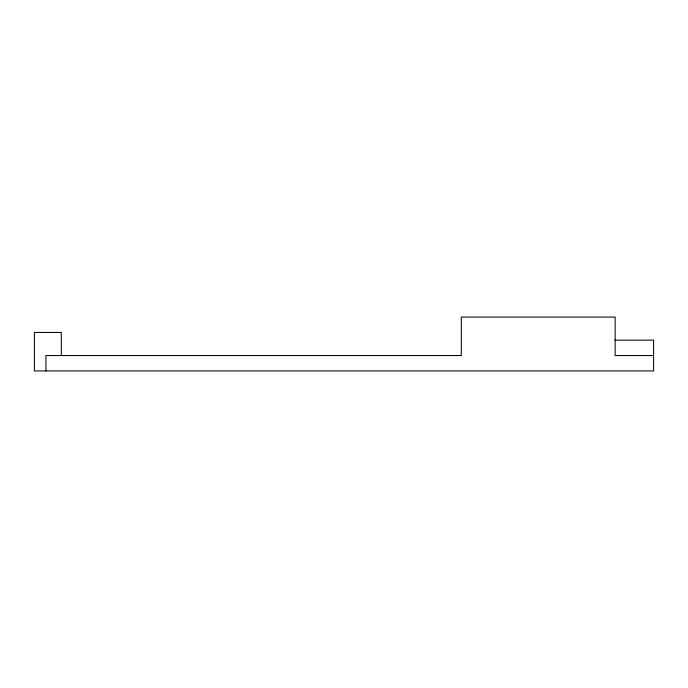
<?xml version="1.0" encoding="UTF-8"?>
<svg xmlns="http://www.w3.org/2000/svg" width="688" height="688" viewBox="0 0 688 688"><rect width="100%" height="100%" fill="white"/><g stroke="black" fill="none" stroke-linecap="round" stroke-linejoin="round"><path stroke-width="1.03" d="M615.141 340.156L653.6 340.156L653.6 370.918L34.4 370.918L34.4 332.459L61.318 332.459L61.318 355.541M653.6 355.541L615.141 355.541L615.141 317.082L461.304 317.082L461.304 355.541L45.941 355.541L45.941 370.918"/></g></svg>
